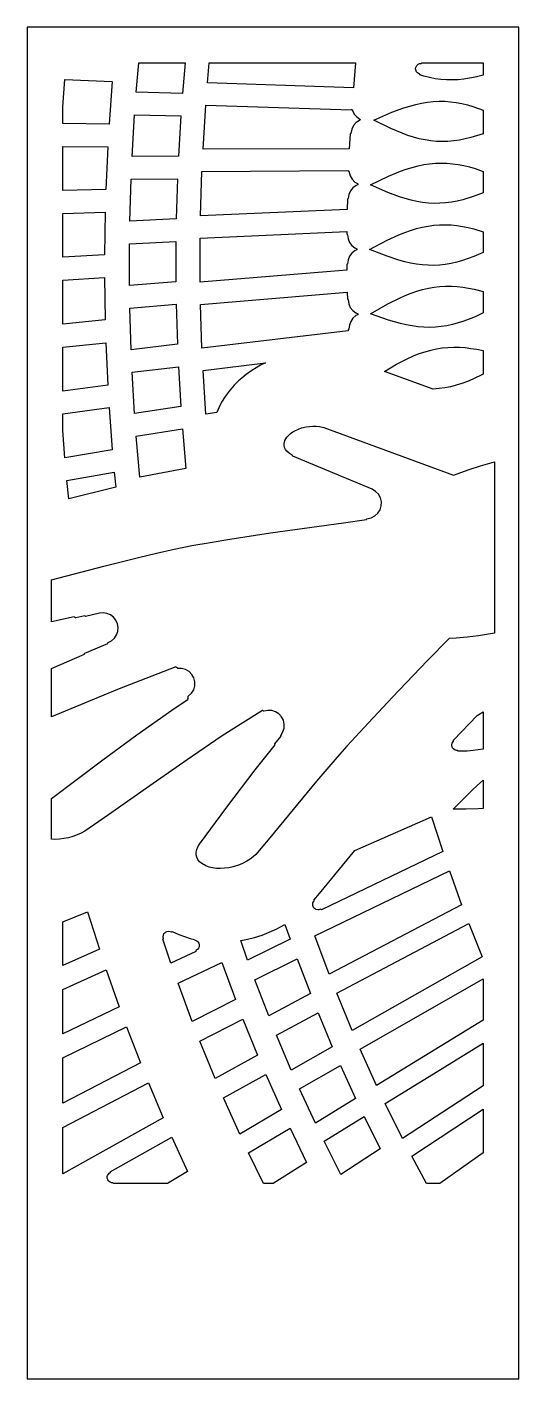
# Model space of a CAD drawing. Extents: x 0 to 400, y 0 to 1100.
import ezdxf

# ---------------------------------------------------------------- set-up
doc = ezdxf.new("R2010")
doc.units = 0
doc.layers.add('CUT', color=1, linetype='CONTINUOUS')
doc.layers.add('OUTLINE', color=7, linetype='CONTINUOUS')

msp = doc.modelspace()

# ---------------------------------------------------------------- linework, layer by layer
at = {"layer": 'CUT'}
for points in [[(90.8, 1071), (128.49, 1071), (126.35, 1045.92), (88.75, 1047)], [(148.2, 1071), (267.13, 1071), (265.33, 1050.42), (146.75, 1054.62)], [(317.55, 1062.62), (316.69, 1063.58), (316.3, 1064.35), (316.05, 1065.17), (316, 1066.45), (316.31, 1067.7), (316.97, 1068.8), (317.93, 1069.66), (319.09, 1070.21), (320.62, 1070.45), (320.81, 1070.59), (320.97, 1071), (371, 1071), (371, 1060.94), (364.53, 1059.3), (359.83, 1058.35), (355.13, 1057.63), (350.45, 1057.16), (345.78, 1056.95), (341.13, 1057.01), (336.48, 1057.35), (331.86, 1057.97), (327.24, 1058.88), (322.65, 1060.05), (319.45, 1061.05), (319.42, 1061.49), (319.28, 1061.67), (318.27, 1062.14)], [(30.74, 1057.23), (69.24, 1055.58), (66.69, 1021.03), (29, 1021.43), (29, 1034.96)], [(265.47, 1019.77), (264.05, 1016.86), (263.34, 1013.42), (263.18, 1013.25), (262.8, 1013.15), (262.06, 1001.01), (143.1, 1000.6), (145.34, 1036.4), (263.48, 1032.7), (263.76, 1032.92), (263.99, 1032.95), (264.41, 1032.76), (264.53, 1032.55), (264.72, 1031.99), (266.13, 1029.18), (268.17, 1026.82), (270.6, 1025.14), (270.84, 1024.79), (270.85, 1024.57), (270.64, 1024.19), (270.26, 1024.02), (267.58, 1022.21)], [(325.63, 1038.85), (330.36, 1039.37), (335.05, 1039.61), (339.72, 1039.57), (344.36, 1039.25), (348.96, 1038.66), (353.54, 1037.8), (358.09, 1036.7), (362.61, 1035.38), (371, 1032.37), (371, 1013.18), (360.99, 1010.09), (356.31, 1008.95), (351.63, 1008.03), (346.95, 1007.36), (342.28, 1006.96), (337.61, 1006.82), (332.95, 1006.97), (328.29, 1007.4), (323.64, 1008.11), (318.99, 1009.09), (314.35, 1010.33), (309.72, 1011.81), (305.09, 1013.52), (295.83, 1017.48), (281.95, 1024.34), (296.69, 1030.63), (306.43, 1034.21), (311.27, 1035.72), (316.08, 1037.01), (320.87, 1038.06)], [(125.01, 1027.62), (123.11, 994.89), (85.4, 994.61), (87.39, 1028.55)], [(29, 966.99), (29, 1002.73), (65.6, 1002.48), (64.07, 967.88)], [(261.25, 983.23), (261.24, 982.93), (261.62, 982.79), (261.75, 982.61), (262.64, 979.06), (264.29, 976.14), (266.68, 973.75), (268.77, 972.57), (268.95, 972.43), (269.08, 972.01), (268.89, 971.61), (267.63, 971.08), (265.03, 969.19), (263, 966.68), (261.68, 963.75), (261.16, 960.51), (260.93, 960.13), (260.55, 960.02), (260.29, 951.54), (141.13, 946.52), (142.25, 982.36)], [(322.67, 988.04), (327.39, 988.76), (332.09, 989.19), (336.77, 989.35), (341.42, 989.22), (346.06, 988.82), (350.67, 988.16), (355.26, 987.25), (359.84, 986.12), (364.4, 984.78), (371, 982.51), (371, 965.12), (363.68, 962.34), (354.37, 959.47), (349.71, 958.36), (345.05, 957.49), (340.38, 956.89), (335.71, 956.56), (331.03, 956.51), (326.35, 956.75), (321.67, 957.26), (316.99, 958.04), (312.3, 959.09), (307.6, 960.38), (302.91, 961.88), (293.51, 965.46), (279.38, 971.73), (293.93, 978.62), (303.58, 982.6), (308.38, 984.31), (313.16, 985.8), (317.93, 987.05)], [(83.59, 942.17), (84.58, 976.13), (122.31, 976.56), (121.35, 943.81)], [(29, 948.3), (63.52, 949.32), (63.01, 914.72), (29, 912.63)], [(321.35, 937.19), (326.05, 938.11), (330.75, 938.74), (335.43, 939.09), (340.1, 939.16), (344.75, 938.95), (349.39, 938.48), (354.02, 937.77), (358.64, 936.83), (363.25, 935.68), (371, 933.36), (371, 916.57), (363.25, 913.27), (354.02, 910.01), (349.39, 908.71), (344.75, 907.65), (340.1, 906.86), (335.43, 906.33), (330.75, 906.09), (326.05, 906.13), (321.35, 906.44), (316.63, 907.03), (311.9, 907.88), (307.16, 908.96), (302.4, 910.27), (292.87, 913.44), (278.52, 919.1), (292.87, 926.59), (302.4, 930.97), (307.16, 932.88), (311.9, 934.56), (316.63, 936.01)], [(83.31, 889.77), (83.31, 923.7), (121.08, 925.49), (121.08, 892.77)], [(260.02, 906.82), (260.02, 902.1), (140.85, 892.48), (140.85, 928.28), (260.02, 933.76), (260.02, 931.48), (260.4, 931.35), (260.61, 930.97), (261.04, 927.74), (262.22, 924.81), (264.11, 922.27), (266.59, 920.29), (268.11, 919.57), (268.28, 919.15), (268.11, 918.73), (266.7, 918.08), (264.18, 916.11), (262.26, 913.55), (261.03, 910.58), (260.62, 907.33), (260.4, 906.95)], [(29, 858.28), (29, 893.95), (63.01, 896.17), (63.52, 861.64)], [(261.8, 854.32), (261.6, 853.93), (261.22, 853.78), (261.25, 852.79), (142.25, 838.58), (141.13, 874.27), (260.29, 884.36), (260.47, 878.57), (260.7, 878.53), (261.03, 878.21), (261.59, 874.67), (262.88, 871.76), (264.87, 869.28), (267.42, 867.38), (268.87, 866.75), (269.05, 866.34), (268.89, 865.92), (267.49, 865.19), (265.05, 863.14), (263.22, 860.54), (262.11, 857.55)], [(321.67, 886.42), (326.35, 887.53), (331.03, 888.35), (335.71, 888.9), (340.38, 889.16), (345.05, 889.15), (349.71, 888.88), (354.37, 888.36), (359.03, 887.61), (363.68, 886.66), (371, 884.81), (371, 867.42), (364.4, 864.32), (355.26, 860.69), (350.67, 859.2), (346.06, 857.95), (341.42, 856.96), (336.77, 856.24), (332.09, 855.8), (327.39, 855.64), (322.67, 855.76), (317.93, 856.15), (313.16, 856.8), (308.38, 857.68), (303.58, 858.78), (293.93, 861.55), (279.38, 866.59), (293.51, 874.65), (302.91, 879.42), (307.6, 881.52), (312.3, 883.4), (316.99, 885.04)], [(121.35, 874.48), (122.31, 841.85), (84.58, 837.49), (83.59, 871.33)], [(29, 803.86), (29, 839.59), (64.07, 843.15), (65.6, 808.74)], [(342.28, 839.34), (346.95, 839.52), (351.63, 839.44), (356.31, 839.12), (360.99, 838.57), (365.68, 837.82), (371, 836.75), (371, 817.56), (362.61, 813.49), (358.09, 811.59), (353.54, 809.92), (348.96, 808.48), (344.36, 807.3), (339.72, 806.39), (335.05, 805.76), (330.23, 805.4), (290.75, 819.85), (300.46, 825.57), (309.72, 830.35), (314.35, 832.42), (318.99, 834.25), (323.64, 835.82), (328.29, 837.12), (332.95, 838.14), (337.61, 838.88)], [(143.1, 820.44), (193.94, 826.71), (189.97, 824.76), (186.35, 822.74), (182.72, 820.48), (178.21, 817.28), (174.64, 814.41), (172, 812.04), (168.48, 808.53), (164.45, 803.86), (161.22, 799.48), (158.21, 794.65), (155.87, 790.21), (154.2, 786.33), (145.34, 784.93)], [(87.39, 785.44), (85.4, 819.12), (123.11, 823.62), (125.01, 791.13)], [(29, 785.15), (66.69, 790.33), (69.24, 756.1), (30.74, 749.57), (29, 771.62)], [(138.93, 432.96), (140.26, 435.14), (162.43, 465.2), (185.63, 495.7), (201.67, 516.07), (201.48, 516.31), (201.44, 516.56), (201.57, 516.91), (206.52, 523), (206.31, 523.34), (206.31, 523.57), (208.11, 526.56), (209.03, 529.63), (209.15, 532.83), (208.43, 535.96), (206.94, 538.79), (204.78, 541.16), (202.07, 542.88), (199.02, 543.85), (195.83, 544.02), (192.48, 543.36), (192.25, 543.46), (192.05, 543.74), (191.85, 543.77), (191.54, 544.03), (171.06, 531.21), (157.88, 522.62), (130.1, 503.83), (102.43, 484.54), (66.26, 459.05), (46.97, 445.81), (43.94, 444.12), (40.66, 442.64), (37.2, 441.38), (33.61, 440.38), (29.95, 439.64), (26.29, 439.19), (22.68, 439.03), (20, 439.11), (20, 472.3), (61.68, 503.66), (89.36, 523.97), (117.66, 544.12), (130.91, 553.23), (130.81, 553.45), (130.81, 553.69), (130.9, 553.9), (131.1, 554.09), (131, 554.49), (131.13, 554.78), (131.01, 555.01), (131.08, 555.45), (133.8, 558.04), (135.5, 560.83), (136.39, 563.98), (136.44, 567.25), (135.63, 570.42), (134.02, 573.26), (131.72, 575.59), (128.89, 577.23), (125.72, 578.08), (122.55, 578.12), (122.35, 578.25), (122.21, 578.56), (121.9, 578.69), (121.74, 578.96), (121.43, 579.01), (121.11, 579.34), (106.39, 573.83), (73.53, 560.85), (20, 538.61), (20, 578.13), (46.66, 589.74), (46.65, 590.21), (46.98, 590.53), (65.81, 598.5), (65.79, 598.91), (65.9, 599.11), (68.66, 600.69), (70.99, 602.79), (72.71, 605.37), (73.73, 608.3), (74, 611.39), (73.48, 614.45), (72.23, 617.29), (70.31, 619.72), (67.85, 621.61), (65, 622.82), (61.93, 623.29), (58.8, 622.97), (47.63, 620.41), (47.39, 620.4), (47.17, 620.49), (46.91, 620.86), (39.77, 619.22), (39.33, 619.33), (39.1, 619.69), (38.69, 619.76), (38.43, 620.14), (20, 616.11), (20, 650.15), (62.36, 661.45), (90.57, 668.48), (105.15, 671.9), (119.74, 675.11), (134.07, 678.03), (148.89, 680.72), (164.78, 683.35), (198.04, 688.36), (257.32, 696.62), (276.08, 699.41), (276.09, 699.59), (276.35, 699.95), (279.81, 700.68), (282.78, 702.17), (285.25, 704.39), (287.04, 707.19), (288.02, 710.35), (288.13, 713.67), (287.36, 716.89), (285.75, 719.8), (283.44, 722.17), (280.54, 723.87), (216.21, 750.73), (215.84, 751.1), (215.87, 751.56), (213.32, 752.98), (211.16, 754.9), (210.11, 756.34), (209.4, 757.88), (209.05, 759.51), (209.05, 761.18), (209.71, 763.72), (211.16, 766.2), (212.52, 767.78), (214.18, 769.26), (216.11, 770.63), (218.27, 771.85), (220.63, 772.91), (223.14, 773.79), (227.1, 774.73), (229.8, 775.09), (232.5, 775.24), (235.16, 775.17), (237.71, 774.88), (241.28, 774.04), (346.79, 735.45), (359.52, 740.07), (368.81, 743.04), (380, 746.18), (380, 606.87), (367.24, 604.74), (357.97, 603.58), (348.82, 602.74), (343.26, 602.43), (325.48, 584.23), (297.22, 554.79), (277.57, 533.91), (260.1, 514.87), (252.13, 505.86), (235.44, 486.29), (197.36, 440.19), (186.05, 426.85), (183.96, 424.84), (181.53, 422.95), (178.8, 421.21), (175.82, 419.65), (172.63, 418.3), (167.59, 416.72), (164.14, 415.99), (160.68, 415.53), (157.27, 415.36), (153.98, 415.47), (150.86, 415.86), (147.96, 416.53), (145.34, 417.47), (142.01, 419.35), (140.26, 420.87), (138.93, 422.59), (138.02, 424.48), (137.56, 426.49), (137.56, 428.61), (138.02, 430.77)], [(91.73, 733.68), (88.75, 767.16), (126.35, 773), (129.2, 740.72)], [(33.91, 716.03), (32.4, 731.13), (70.88, 737.81), (72.07, 725.73)], [(346.54, 512.91), (346.04, 513.62), (345.7, 514.4), (345.48, 515.68), (345.55, 516.54), (345.78, 517.37), (346.17, 518.14), (346.81, 518.99), (346.84, 519.22), (346.65, 519.63), (365.91, 539.73), (371, 542.76), (371, 512.35), (362.68, 511.25), (357.78, 510.91), (350.57, 510.78), (350.41, 511.18), (350.22, 511.32), (349.1, 511.44), (348.27, 511.68), (347.15, 512.31)], [(356.82, 463.51), (346.64, 463.52), (354.31, 471.55), (362.06, 479.21), (365.99, 482.83), (371, 487.09), (371, 464.16), (366.86, 463.84)], [(234.45, 382.24), (233.76, 382.74), (232.93, 383.71), (232.55, 384.49), (232.33, 385.31), (232.27, 386.16), (232.49, 387.43), (232.84, 388.2), (233.41, 389.08), (233.43, 389.31), (233.22, 389.69), (237.74, 394.95), (266.57, 429.87), (328.82, 457.39), (338.01, 429.12), (239.38, 381.79), (239.05, 382.09), (238.82, 382.13), (237.35, 381.69), (236.49, 381.64), (235.23, 381.88)], [(343.4, 413.44), (353.4, 385.8), (245.65, 329.47), (234.08, 360.52)], [(58.82, 349.61), (29, 336.4), (29, 371.88), (49.16, 380.17)], [(116.32, 364.17), (117.39, 363.76), (117.62, 363.79), (117.95, 364.08), (123.35, 361.64), (128.15, 359.88), (132.76, 358.49), (136.21, 357.69), (136.19, 357.47), (136.42, 357.08), (137.47, 356.68), (138.23, 356.24), (138.88, 355.67), (139.61, 354.6), (140, 353.36), (140.05, 352.48), (139.92, 351.63), (139.42, 350.41), (138.6, 349.42), (137.37, 348.57), (137.23, 348.14), (137.29, 347.93), (117.01, 338.42), (110.51, 357.79), (110.86, 358.08), (110.93, 358.3), (110.67, 359.84), (110.83, 361.14), (111.36, 362.32), (111.91, 363.01), (112.57, 363.57), (113.75, 364.15), (115.04, 364.35)], [(179.34, 340.83), (173.71, 356.77), (179.39, 357.87), (185.07, 359.3), (191.1, 361.19), (194.93, 362.6), (202.49, 365.9), (209.63, 369.74), (213.86, 357.71)], [(264.26, 283.57), (251.78, 313.84), (359.24, 370.47), (370.04, 343.49)], [(196.48, 295.54), (185.24, 324.75), (219.67, 341.73), (230.43, 313.5)], [(29, 280.82), (29, 316.97), (64.42, 332.81), (74.91, 302.86)], [(134.37, 290.89), (122.81, 321.99), (158.34, 338.81), (169.41, 308.72)], [(270.84, 268.35), (371, 325.51), (371, 291.95), (284.2, 238.9)], [(214.86, 251.33), (202.82, 279.83), (236.67, 297.88), (248.21, 270.32)], [(29, 224.36), (29, 261.24), (80.96, 286.4), (92.26, 257.09)], [(153.05, 244.48), (140.63, 274.85), (175.58, 292.78), (187.49, 263.4)], [(291.22, 224.12), (330.55, 248.32), (371, 273.21), (371, 238.61), (305.41, 195.53)], [(234.44, 208.25), (221.63, 236.01), (254.88, 255.09), (267.16, 228.24)], [(159.76, 228.83), (194.1, 247.84), (206.82, 219.2), (173.02, 199.25)], [(29, 166.92), (29, 204.62), (98.74, 240.99), (110.81, 212.36)], [(241.62, 193.35), (274.23, 213.42), (287.23, 187.31), (255.19, 166.36)], [(335.64, 159), (324.81, 159), (312.85, 181.2), (371, 219.64), (371, 183.88)], [(192.35, 159), (180.16, 184.01), (213.85, 204.05), (227.34, 176.19), (200.16, 159)], [(66.23, 161.18), (65.75, 161.89), (65.41, 162.68), (65.21, 163.95), (65.28, 164.8), (65.52, 165.63), (66.16, 166.74), (66.76, 167.35), (67.65, 168), (67.75, 168.21), (67.69, 168.66), (117.72, 196.65), (130.53, 168.73), (114.16, 159), (70.21, 159), (70.05, 159.41), (69.86, 159.55), (68.76, 159.68), (67.55, 160.11), (66.84, 160.59)]]:
    msp.add_lwpolyline(points, close=True, dxfattribs=at)
at = {"layer": 'OUTLINE'}
msp.add_lwpolyline([(0, 0), (400, 0), (400, 1100), (0, 1100)], close=True, dxfattribs=at)

doc.saveas('drawing.dxf')
